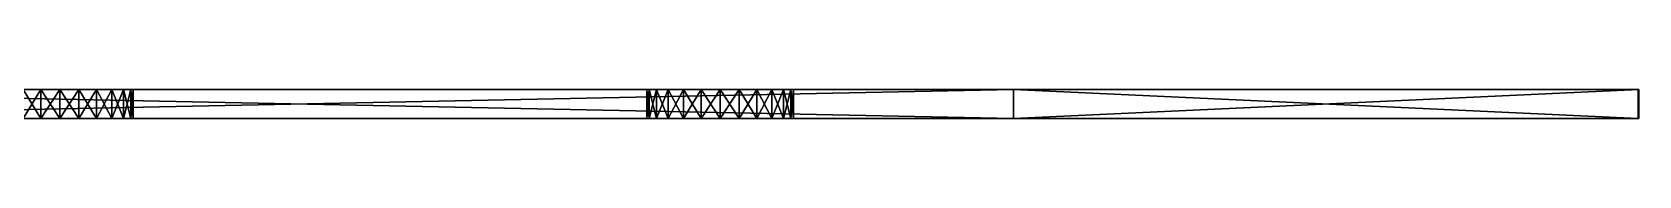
# Model space of a CAD drawing. Header units: metres. Extents: x -11 to 129, y 0 to 1.
# Drawn here: x 74.1 to 128.8, y 0 to 1 of the extents above; entities that cross this region are included whole.
import ezdxf

# ---------------------------------------------------------------- set-up
doc = ezdxf.new("R2010")
doc.units = ezdxf.units.M

msp = doc.modelspace()

# ---------------------------------------------------------------- linework, layer by layer
at = {"layer": 'STL2DXF'}
for points in [[(54.23499, 1, -47.26273), (54.14108, 1, -15.14811), (74.35548, 1, -15.14811)], [(54.14108, 1, -15.14811), (54.74404, 1, -14.89836), (74.35548, 1, -15.14811)], [(54.23499, 1, -47.26273), (74.35548, 1, -47.26273), (54.83794, 1, -47.51248)], [(54.23499, 1, -47.26273), (74.35548, 1, -15.14811), (74.35548, 1, -47.26273)], [(54.74404, 1, -14.89836), (73.75252, 1, -14.89836), (74.35548, 1, -15.14811)], [(74.35548, 1, -47.26273), (73.75252, 1, -47.51248), (54.83794, 1, -47.51248)], [(58.79329, 0, -12.27381), (107.4995, 0, 9.01827), (58.79329, 1, -12.27381)], [(58.79329, 1, -12.27381), (107.4995, 0, 9.01827), (107.4995, 1, 9.01827)], [(107.4995, 1, 9.01827), (74.35548, 1, -10.31848), (58.79329, 1, -12.27381)], [(58.79329, 1, -12.27381), (74.35548, 1, -10.31848), (73.75252, 1, -10.56823)], [(107.5012, 0, -71.10064), (58.79496, 0, -49.80856), (107.5012, 1, -71.10064)], [(107.5012, 1, -71.10064), (58.79496, 0, -49.80856), (58.79496, 1, -49.80856)], [(58.79496, 1, -49.80856), (74.35548, 1, -52.09236), (107.5012, 1, -71.10064)], [(58.79496, 1, -49.80856), (73.75252, 1, -51.8426), (74.35548, 1, -52.09236)], [(74.35548, 0, -47.26273), (73.75252, 1, -47.51248), (74.35548, 1, -47.26273)], [(73.75252, 0, -51.8426), (74.35548, 1, -52.09236), (73.75252, 1, -51.8426)], [(73.75252, 0, -47.51248), (73.75252, 1, -47.51248), (74.35548, 0, -47.26273)], [(74.35548, 0, -52.09236), (74.35548, 1, -52.09236), (73.75252, 0, -51.8426)], [(74.35548, 0, -10.31848), (73.75252, 1, -10.56823), (74.35548, 1, -10.31848)], [(73.75252, 0, -14.89836), (74.35548, 1, -15.14811), (73.75252, 1, -14.89836)], [(73.75252, 0, -10.56823), (73.75252, 1, -10.56823), (74.35548, 0, -10.31848)], [(74.35548, 0, -15.14811), (74.35548, 1, -15.14811), (73.75252, 0, -14.89836)], [(75.00252, 0, -47.17754), (74.35548, 1, -47.26273), (75.00252, 1, -47.17754)], [(74.35548, 0, -52.09236), (75.00252, 1, -52.17754), (74.35548, 1, -52.09236)], [(74.35548, 0, -47.26273), (74.35548, 1, -47.26273), (75.00252, 0, -47.17754)], [(75.00252, 0, -52.17754), (75.00252, 1, -52.17754), (74.35548, 0, -52.09236)], [(75.00252, 0, -10.23329), (74.35548, 1, -10.31848), (75.00252, 1, -10.23329)], [(74.35548, 0, -15.14811), (75.00252, 1, -15.23329), (74.35548, 1, -15.14811)], [(74.35548, 0, -10.31848), (74.35548, 1, -10.31848), (75.00252, 0, -10.23329)], [(75.00252, 0, -15.23329), (75.00252, 1, -15.23329), (74.35548, 0, -15.14811)], [(74.35548, 1, -52.09236), (95.73205, 1, -59.98661), (96.24982, 1, -60.3839)], [(75.00252, 1, -52.17754), (95.73205, 1, -59.98661), (74.35548, 1, -52.09236)], [(74.35548, 1, -52.09236), (96.24982, 1, -60.3839), (107.5012, 1, -71.10064)], [(75.00252, 1, -15.23329), (75.00252, 1, -47.17754), (74.35548, 1, -15.14811)], [(74.35548, 1, -15.14811), (75.00252, 1, -47.17754), (74.35548, 1, -47.26273)], [(95.73205, 1, -2.098205), (75.00252, 1, -10.23329), (74.35548, 1, -10.31848)], [(96.24982, 1, -1.700908), (74.35548, 1, -10.31848), (107.4995, 1, 9.01827)], [(96.24982, 1, -1.700908), (95.73205, 1, -2.098205), (74.35548, 1, -10.31848)], [(75.64957, 0, -47.26273), (75.00252, 1, -47.17754), (75.64957, 1, -47.26273)], [(75.00252, 0, -52.17754), (75.64957, 1, -52.09236), (75.00252, 1, -52.17754)], [(75.00252, 0, -47.17754), (75.00252, 1, -47.17754), (75.64957, 0, -47.26273)], [(75.64957, 0, -52.09236), (75.64957, 1, -52.09236), (75.00252, 0, -52.17754)], [(75.64957, 0, -10.31848), (75.00252, 1, -10.23329), (75.64957, 1, -10.31848)], [(75.00252, 0, -15.23329), (75.64957, 1, -15.14811), (75.00252, 1, -15.23329)], [(75.00252, 0, -10.23329), (75.00252, 1, -10.23329), (75.64957, 0, -10.31848)], [(75.64957, 0, -15.14811), (75.64957, 1, -15.14811), (75.00252, 0, -15.23329)], [(75.64957, 1, -52.09236), (95.33476, 1, -59.46884), (75.00252, 1, -52.17754)], [(75.00252, 1, -52.17754), (95.33476, 1, -59.46884), (95.73205, 1, -59.98661)], [(75.64957, 1, -47.26273), (75.00252, 1, -15.23329), (75.64957, 1, -15.14811)], [(75.64957, 1, -47.26273), (75.00252, 1, -47.17754), (75.00252, 1, -15.23329)], [(75.64957, 1, -10.31848), (75.00252, 1, -10.23329), (95.085, 1, -3.218924)], [(95.085, 1, -3.218924), (75.00252, 1, -10.23329), (95.33476, 1, -2.615972)], [(95.33476, 1, -2.615972), (75.00252, 1, -10.23329), (95.73205, 1, -2.098205)], [(76.25252, 0, -47.51248), (75.64957, 1, -47.26273), (76.25252, 1, -47.51248)], [(75.64957, 0, -52.09236), (76.25252, 1, -51.8426), (75.64957, 1, -52.09236)], [(75.64957, 0, -47.26273), (75.64957, 1, -47.26273), (76.25252, 0, -47.51248)], [(76.25252, 0, -51.8426), (76.25252, 1, -51.8426), (75.64957, 0, -52.09236)], [(76.25252, 0, -10.56823), (75.64957, 1, -10.31848), (76.25252, 1, -10.56823)], [(75.64957, 0, -15.14811), (76.25252, 1, -14.89836), (75.64957, 1, -15.14811)], [(75.64957, 0, -10.31848), (75.64957, 1, -10.31848), (76.25252, 0, -10.56823)], [(76.25252, 0, -14.89836), (76.25252, 1, -14.89836), (75.64957, 0, -15.14811)], [(95.085, 1, -58.86589), (75.64957, 1, -52.09236), (94.99982, 1, -58.21884)], [(95.085, 1, -58.86589), (95.33476, 1, -59.46884), (75.64957, 1, -52.09236)], [(94.99982, 1, -58.21884), (75.64957, 1, -52.09236), (76.25252, 1, -51.8426)], [(75.64957, 1, -47.26273), (107.5012, 1, -40.0964), (76.25252, 1, -47.51248)], [(75.64957, 1, -47.26273), (75.64957, 1, -15.14811), (107.5012, 1, -40.0964)], [(107.5012, 1, -40.0964), (75.64957, 1, -15.14811), (107.4995, 1, -21.98592)], [(75.64957, 1, -15.14811), (76.25252, 1, -14.89836), (107.4995, 1, -21.98592)], [(95.085, 1, -4.51302), (76.25252, 1, -10.56823), (75.64957, 1, -10.31848)], [(94.99982, 1, -3.865972), (75.64957, 1, -10.31848), (95.085, 1, -3.218924)], [(94.99982, 1, -3.865972), (95.085, 1, -4.51302), (75.64957, 1, -10.31848)], [(76.77029, 0, -47.90977), (76.25252, 1, -47.51248), (76.77029, 1, -47.90977)], [(76.25252, 0, -51.8426), (76.77029, 1, -51.44531), (76.25252, 1, -51.8426)], [(76.25252, 0, -47.51248), (76.25252, 1, -47.51248), (76.77029, 0, -47.90977)], [(76.77029, 0, -51.44531), (76.77029, 1, -51.44531), (76.25252, 0, -51.8426)], [(76.77029, 0, -10.96552), (76.25252, 1, -10.56823), (76.77029, 1, -10.96552)], [(76.25252, 0, -14.89836), (76.77029, 1, -14.50106), (76.25252, 1, -14.89836)], [(76.25252, 0, -10.56823), (76.25252, 1, -10.56823), (76.77029, 0, -10.96552)], [(76.77029, 0, -14.50106), (76.77029, 1, -14.50106), (76.25252, 0, -14.89836)], [(76.25252, 1, -51.8426), (95.33476, 1, -56.96884), (95.085, 1, -57.57179)], [(94.99982, 1, -58.21884), (76.25252, 1, -51.8426), (95.085, 1, -57.57179)], [(76.77029, 1, -51.44531), (95.33476, 1, -56.96884), (76.25252, 1, -51.8426)], [(107.5012, 1, -40.0964), (76.77029, 1, -47.90977), (76.25252, 1, -47.51248)], [(107.4995, 1, -21.98592), (76.25252, 1, -14.89836), (76.77029, 1, -14.50106)], [(95.33476, 1, -5.115972), (76.77029, 1, -10.96552), (76.25252, 1, -10.56823)], [(95.33476, 1, -5.115972), (76.25252, 1, -10.56823), (95.085, 1, -4.51302)], [(77.16759, 0, -48.42754), (76.77029, 1, -47.90977), (77.16759, 1, -48.42754)], [(76.77029, 0, -51.44531), (77.16759, 1, -50.92754), (76.77029, 1, -51.44531)], [(76.77029, 0, -47.90977), (76.77029, 1, -47.90977), (77.16759, 0, -48.42754)], [(77.16759, 0, -50.92754), (77.16759, 1, -50.92754), (76.77029, 0, -51.44531)], [(77.16759, 0, -11.48329), (76.77029, 1, -10.96552), (77.16759, 1, -11.48329)], [(76.77029, 0, -14.50106), (77.16759, 1, -13.98329), (76.77029, 1, -14.50106)], [(76.77029, 0, -10.96552), (76.77029, 1, -10.96552), (77.16759, 0, -11.48329)], [(77.16759, 0, -13.98329), (77.16759, 1, -13.98329), (76.77029, 0, -14.50106)], [(77.16759, 1, -50.92754), (95.73205, 1, -56.45107), (76.77029, 1, -51.44531)], [(76.77029, 1, -51.44531), (95.73205, 1, -56.45107), (95.33476, 1, -56.96884)], [(77.16759, 1, -48.42754), (76.77029, 1, -47.90977), (107.5012, 1, -40.0964)], [(77.16759, 1, -13.98329), (107.4995, 1, -21.98592), (76.77029, 1, -14.50106)], [(95.73205, 1, -5.633739), (77.16759, 1, -11.48329), (76.77029, 1, -10.96552)], [(95.73205, 1, -5.633739), (76.77029, 1, -10.96552), (95.33476, 1, -5.115972)], [(77.41734, 0, -49.03049), (77.16759, 1, -48.42754), (77.41734, 1, -49.03049)], [(77.16759, 0, -50.92754), (77.41734, 1, -50.32459), (77.16759, 1, -50.92754)], [(77.16759, 0, -48.42754), (77.16759, 1, -48.42754), (77.41734, 0, -49.03049)], [(77.41734, 0, -50.32459), (77.41734, 1, -50.32459), (77.16759, 0, -50.92754)], [(77.41734, 0, -12.08624), (77.16759, 1, -11.48329), (77.41734, 1, -12.08624)], [(77.16759, 0, -13.98329), (77.41734, 1, -13.38034), (77.16759, 1, -13.98329)], [(77.16759, 0, -11.48329), (77.16759, 1, -11.48329), (77.41734, 0, -12.08624)], [(77.41734, 0, -13.38034), (77.41734, 1, -13.38034), (77.16759, 0, -13.98329)], [(97.49982, 1, -55.71884), (77.16759, 1, -48.42754), (107.5012, 1, -40.0964)], [(97.49982, 1, -55.71884), (96.85277, 1, -55.80403), (77.16759, 1, -48.42754)], [(77.16759, 1, -48.42754), (96.85277, 1, -55.80403), (77.41734, 1, -49.03049)], [(77.41734, 1, -50.32459), (96.24982, 1, -56.05378), (77.16759, 1, -50.92754)], [(96.24982, 1, -56.05378), (95.73205, 1, -56.45107), (77.16759, 1, -50.92754)], [(77.16759, 1, -13.98329), (97.49982, 1, -6.365972), (107.4995, 1, -21.98592)], [(77.16759, 1, -13.98329), (77.41734, 1, -13.38034), (97.49982, 1, -6.365972)], [(77.41734, 1, -12.08624), (77.16759, 1, -11.48329), (96.24982, 1, -6.031035)], [(96.24982, 1, -6.031035), (77.16759, 1, -11.48329), (95.73205, 1, -5.633739)], [(77.50252, 0, -49.67754), (77.41734, 1, -49.03049), (77.50252, 1, -49.67754)], [(77.41734, 0, -50.32459), (77.50252, 1, -49.67754), (77.41734, 1, -50.32459)], [(77.41734, 0, -49.03049), (77.41734, 1, -49.03049), (77.50252, 0, -49.67754)], [(77.50252, 0, -49.67754), (77.50252, 1, -49.67754), (77.41734, 0, -50.32459)], [(77.50252, 0, -12.73329), (77.41734, 1, -12.08624), (77.50252, 1, -12.73329)], [(77.41734, 0, -13.38034), (77.50252, 1, -12.73329), (77.41734, 1, -13.38034)], [(77.41734, 0, -12.08624), (77.41734, 1, -12.08624), (77.50252, 0, -12.73329)], [(77.50252, 0, -12.73329), (77.50252, 1, -12.73329), (77.41734, 0, -13.38034)], [(77.41734, 1, -49.03049), (96.85277, 1, -55.80403), (77.50252, 1, -49.67754)], [(77.41734, 1, -50.32459), (77.50252, 1, -49.67754), (96.24982, 1, -56.05378)], [(97.49982, 1, -6.365972), (77.41734, 1, -13.38034), (96.85277, 1, -6.280786)], [(96.85277, 1, -6.280786), (77.41734, 1, -13.38034), (77.50252, 1, -12.73329)], [(77.41734, 1, -12.08624), (96.85277, 1, -6.280786), (77.50252, 1, -12.73329)], [(77.41734, 1, -12.08624), (96.24982, 1, -6.031035), (96.85277, 1, -6.280786)], [(77.50252, 1, -49.67754), (96.85277, 1, -55.80403), (96.24982, 1, -56.05378)], [(95.085, 1, -57.57179), (95.085, 0, -57.57179), (94.99982, 1, -58.21884)], [(94.99982, 0, -58.21884), (95.085, 1, -58.86589), (94.99982, 1, -58.21884)], [(95.085, 0, -57.57179), (94.99982, 0, -58.21884), (94.99982, 1, -58.21884)], [(95.085, 0, -58.86589), (95.085, 1, -58.86589), (94.99982, 0, -58.21884)], [(95.085, 1, -3.218924), (95.085, 0, -3.218924), (94.99982, 1, -3.865972)], [(94.99982, 0, -3.865972), (95.085, 1, -4.51302), (94.99982, 1, -3.865972)], [(95.085, 0, -3.218924), (94.99982, 0, -3.865972), (94.99982, 1, -3.865972)], [(95.085, 0, -4.51302), (95.085, 1, -4.51302), (94.99982, 0, -3.865972)], [(95.085, 1, -57.57179), (95.33476, 0, -56.96884), (95.085, 0, -57.57179)], [(95.085, 1, -57.57179), (95.33476, 1, -56.96884), (95.33476, 0, -56.96884)], [(95.085, 0, -58.86589), (95.33476, 1, -59.46884), (95.085, 1, -58.86589)], [(95.33476, 0, -59.46884), (95.33476, 1, -59.46884), (95.085, 0, -58.86589)], [(95.085, 1, -3.218924), (95.33476, 0, -2.615972), (95.085, 0, -3.218924)], [(95.085, 1, -3.218924), (95.33476, 1, -2.615972), (95.33476, 0, -2.615972)], [(95.085, 0, -4.51302), (95.33476, 1, -5.115972), (95.085, 1, -4.51302)], [(95.33476, 0, -5.115972), (95.33476, 1, -5.115972), (95.085, 0, -4.51302)], [(95.33476, 0, -56.96884), (95.33476, 1, -56.96884), (95.73205, 0, -56.45107)], [(95.73205, 0, -56.45107), (95.33476, 1, -56.96884), (95.73205, 1, -56.45107)], [(95.33476, 0, -59.46884), (95.73205, 1, -59.98661), (95.33476, 1, -59.46884)], [(95.73205, 0, -59.98661), (95.73205, 1, -59.98661), (95.33476, 0, -59.46884)], [(95.33476, 0, -2.615972), (95.33476, 1, -2.615972), (95.73205, 0, -2.098205)], [(95.73205, 0, -2.098205), (95.33476, 1, -2.615972), (95.73205, 1, -2.098205)], [(95.33476, 0, -5.115972), (95.73205, 1, -5.633739), (95.33476, 1, -5.115972)], [(95.73205, 0, -5.633739), (95.73205, 1, -5.633739), (95.33476, 0, -5.115972)], [(96.24982, 0, -56.05378), (95.73205, 1, -56.45107), (96.24982, 1, -56.05378)], [(95.73205, 0, -59.98661), (96.24982, 1, -60.3839), (95.73205, 1, -59.98661)], [(95.73205, 0, -56.45107), (95.73205, 1, -56.45107), (96.24982, 0, -56.05378)], [(96.24982, 0, -60.3839), (96.24982, 1, -60.3839), (95.73205, 0, -59.98661)], [(96.24982, 0, -1.700908), (95.73205, 1, -2.098205), (96.24982, 1, -1.700908)], [(95.73205, 0, -5.633739), (96.24982, 1, -6.031035), (95.73205, 1, -5.633739)], [(95.73205, 0, -2.098205), (95.73205, 1, -2.098205), (96.24982, 0, -1.700908)], [(96.24982, 0, -6.031035), (96.24982, 1, -6.031035), (95.73205, 0, -5.633739)], [(96.85277, 0, -55.80403), (96.24982, 1, -56.05378), (96.85277, 1, -55.80403)], [(96.24982, 0, -60.3839), (96.85277, 1, -60.63366), (96.24982, 1, -60.3839)], [(96.24982, 0, -56.05378), (96.24982, 1, -56.05378), (96.85277, 0, -55.80403)], [(96.85277, 0, -60.63366), (96.85277, 1, -60.63366), (96.24982, 0, -60.3839)], [(96.85277, 0, -1.451157), (96.24982, 1, -1.700908), (96.85277, 1, -1.451157)], [(96.24982, 0, -6.031035), (96.85277, 1, -6.280786), (96.24982, 1, -6.031035)], [(96.24982, 0, -1.700908), (96.24982, 1, -1.700908), (96.85277, 0, -1.451157)], [(96.85277, 0, -6.280786), (96.85277, 1, -6.280786), (96.24982, 0, -6.031035)], [(107.5012, 1, -71.10064), (96.24982, 1, -60.3839), (96.85277, 1, -60.63366)], [(96.85277, 1, -1.451157), (96.24982, 1, -1.700908), (107.4995, 1, 9.01827)], [(97.49982, 0, -55.71884), (96.85277, 1, -55.80403), (97.49982, 1, -55.71884)], [(96.85277, 0, -60.63366), (97.49982, 1, -60.71884), (96.85277, 1, -60.63366)], [(96.85277, 0, -55.80403), (96.85277, 1, -55.80403), (97.49982, 0, -55.71884)], [(97.49982, 0, -60.71884), (97.49982, 1, -60.71884), (96.85277, 0, -60.63366)], [(97.49982, 0, -1.365972), (96.85277, 1, -1.451157), (97.49982, 1, -1.365972)], [(96.85277, 0, -6.280786), (97.49982, 1, -6.365972), (96.85277, 1, -6.280786)], [(96.85277, 0, -1.451157), (96.85277, 1, -1.451157), (97.49982, 0, -1.365972)], [(97.49982, 0, -6.365972), (97.49982, 1, -6.365972), (96.85277, 0, -6.280786)], [(97.49982, 1, -60.71884), (107.5012, 1, -71.10064), (96.85277, 1, -60.63366)], [(96.85277, 1, -1.451157), (107.4995, 1, 9.01827), (97.49982, 1, -1.365972)], [(98.14687, 0, -55.80403), (97.49982, 1, -55.71884), (98.14687, 1, -55.80403)], [(97.49982, 0, -60.71884), (98.14687, 1, -60.63366), (97.49982, 1, -60.71884)], [(97.49982, 0, -55.71884), (97.49982, 1, -55.71884), (98.14687, 0, -55.80403)], [(98.14687, 0, -60.63366), (98.14687, 1, -60.63366), (97.49982, 0, -60.71884)], [(98.14687, 0, -1.451157), (97.49982, 1, -1.365972), (98.14687, 1, -1.451157)], [(97.49982, 0, -6.365972), (98.14687, 1, -6.280786), (97.49982, 1, -6.365972)], [(97.49982, 0, -1.365972), (97.49982, 1, -1.365972), (98.14687, 0, -1.451157)], [(98.14687, 0, -6.280786), (98.14687, 1, -6.280786), (97.49982, 0, -6.365972)], [(97.49982, 1, -60.71884), (98.14687, 1, -60.63366), (107.5012, 1, -71.10064)], [(97.49982, 1, -55.71884), (107.5012, 1, -40.0964), (98.14687, 1, -55.80403)], [(97.49982, 1, -6.365972), (98.14687, 1, -6.280786), (107.4995, 1, -21.98592)], [(107.4995, 1, 9.01827), (98.14687, 1, -1.451157), (97.49982, 1, -1.365972)], [(98.74982, 0, -56.05378), (98.14687, 1, -55.80403), (98.74982, 1, -56.05378)], [(98.14687, 0, -60.63366), (98.74982, 1, -60.3839), (98.14687, 1, -60.63366)], [(98.14687, 0, -55.80403), (98.14687, 1, -55.80403), (98.74982, 0, -56.05378)], [(98.74982, 0, -60.3839), (98.74982, 1, -60.3839), (98.14687, 0, -60.63366)], [(98.74982, 0, -1.700908), (98.14687, 1, -1.451157), (98.74982, 1, -1.700908)], [(98.14687, 0, -6.280786), (98.74982, 1, -6.031035), (98.14687, 1, -6.280786)], [(98.14687, 0, -1.451157), (98.14687, 1, -1.451157), (98.74982, 0, -1.700908)], [(98.74982, 0, -6.031035), (98.74982, 1, -6.031035), (98.14687, 0, -6.280786)], [(107.5012, 1, -71.10064), (98.14687, 1, -60.63366), (98.74982, 1, -60.3839)], [(107.5012, 1, -40.0964), (98.74982, 1, -56.05378), (98.14687, 1, -55.80403)], [(107.4995, 1, -21.98592), (98.14687, 1, -6.280786), (98.74982, 1, -6.031035)], [(98.74982, 1, -1.700908), (98.14687, 1, -1.451157), (107.4995, 1, 9.01827)], [(99.26759, 0, -56.45107), (98.74982, 1, -56.05378), (99.26759, 1, -56.45107)], [(98.74982, 0, -60.3839), (99.26759, 1, -59.98661), (98.74982, 1, -60.3839)], [(98.74982, 0, -56.05378), (98.74982, 1, -56.05378), (99.26759, 0, -56.45107)], [(99.26759, 0, -59.98661), (99.26759, 1, -59.98661), (98.74982, 0, -60.3839)], [(99.26759, 0, -2.098205), (98.74982, 1, -1.700908), (99.26759, 1, -2.098205)], [(98.74982, 0, -6.031035), (99.26759, 1, -5.633739), (98.74982, 1, -6.031035)], [(98.74982, 0, -1.700908), (98.74982, 1, -1.700908), (99.26759, 0, -2.098205)], [(99.26759, 0, -5.633739), (99.26759, 1, -5.633739), (98.74982, 0, -6.031035)], [(99.26759, 1, -59.98661), (107.5012, 1, -71.10064), (98.74982, 1, -60.3839)], [(99.26759, 1, -56.45107), (98.74982, 1, -56.05378), (107.5012, 1, -40.0964)], [(99.26759, 1, -5.633739), (107.4995, 1, -21.98592), (98.74982, 1, -6.031035)], [(98.74982, 1, -1.700908), (107.4995, 1, 9.01827), (99.26759, 1, -2.098205)], [(99.66488, 0, -56.96884), (99.26759, 1, -56.45107), (99.66488, 1, -56.96884)], [(99.26759, 0, -59.98661), (99.66488, 1, -59.46884), (99.26759, 1, -59.98661)], [(99.26759, 0, -56.45107), (99.26759, 1, -56.45107), (99.66488, 0, -56.96884)], [(99.66488, 0, -59.46884), (99.66488, 1, -59.46884), (99.26759, 0, -59.98661)], [(99.66488, 0, -2.615972), (99.26759, 1, -2.098205), (99.66488, 1, -2.615972)], [(99.26759, 0, -5.633739), (99.66488, 1, -5.115972), (99.26759, 1, -5.633739)], [(99.26759, 0, -2.098205), (99.26759, 1, -2.098205), (99.66488, 0, -2.615972)], [(99.66488, 0, -5.115972), (99.66488, 1, -5.115972), (99.26759, 0, -5.633739)], [(99.26759, 1, -59.98661), (99.66488, 1, -59.46884), (107.5012, 1, -71.10064)], [(99.26759, 1, -56.45107), (107.5012, 1, -40.0964), (99.66488, 1, -56.96884)], [(99.26759, 1, -5.633739), (99.66488, 1, -5.115972), (107.4995, 1, -21.98592)], [(107.4995, 1, 9.01827), (99.66488, 1, -2.615972), (99.26759, 1, -2.098205)], [(99.91463, 0, -57.57179), (99.66488, 1, -56.96884), (99.91463, 1, -57.57179)], [(99.66488, 0, -59.46884), (99.91463, 1, -58.86589), (99.66488, 1, -59.46884)], [(99.66488, 0, -56.96884), (99.66488, 1, -56.96884), (99.91463, 0, -57.57179)], [(99.91463, 0, -58.86589), (99.91463, 1, -58.86589), (99.66488, 0, -59.46884)], [(99.91463, 0, -3.218924), (99.66488, 1, -2.615972), (99.91463, 1, -3.218924)], [(99.66488, 0, -5.115972), (99.91463, 1, -4.51302), (99.66488, 1, -5.115972)], [(99.66488, 0, -2.615972), (99.66488, 1, -2.615972), (99.91463, 0, -3.218924)], [(99.91463, 0, -4.51302), (99.91463, 1, -4.51302), (99.66488, 0, -5.115972)], [(107.5012, 1, -71.10064), (99.66488, 1, -59.46884), (99.91463, 1, -58.86589)], [(107.5012, 1, -40.0964), (99.91463, 1, -57.57179), (99.66488, 1, -56.96884)], [(107.4995, 1, -21.98592), (99.66488, 1, -5.115972), (99.91463, 1, -4.51302)], [(99.91463, 1, -3.218924), (99.66488, 1, -2.615972), (107.4995, 1, 9.01827)], [(99.99982, 0, -58.21884), (99.91463, 1, -57.57179), (99.99982, 1, -58.21884)], [(99.91463, 0, -58.86589), (99.99982, 1, -58.21884), (99.91463, 1, -58.86589)], [(99.91463, 0, -57.57179), (99.91463, 1, -57.57179), (99.99982, 0, -58.21884)], [(99.99982, 0, -58.21884), (99.99982, 1, -58.21884), (99.91463, 0, -58.86589)], [(99.99982, 0, -3.865972), (99.91463, 1, -3.218924), (99.99982, 1, -3.865972)], [(99.91463, 0, -4.51302), (99.99982, 1, -3.865972), (99.91463, 1, -4.51302)], [(99.91463, 0, -3.218924), (99.91463, 1, -3.218924), (99.99982, 0, -3.865972)], [(99.99982, 0, -3.865972), (99.99982, 1, -3.865972), (99.91463, 0, -4.51302)], [(99.99982, 1, -58.21884), (107.5012, 1, -71.10064), (99.91463, 1, -58.86589)], [(99.99982, 1, -58.21884), (99.91463, 1, -57.57179), (107.5012, 1, -71.10064)], [(107.5012, 1, -71.10064), (99.91463, 1, -57.57179), (107.5012, 1, -40.0964)], [(107.4995, 1, 9.01827), (99.91463, 1, -4.51302), (99.99982, 1, -3.865972)], [(99.91463, 1, -3.218924), (107.4995, 1, 9.01827), (99.99982, 1, -3.865972)], [(107.4995, 1, -21.98592), (99.91463, 1, -4.51302), (107.4995, 1, 9.01827)], [(107.4995, 0, -21.98592), (128.7932, 0, -21.9318), (107.4995, 1, -21.98592)], [(107.4995, 1, -21.98592), (128.7932, 0, -21.9318), (128.7932, 1, -21.9318)], [(107.4995, 0, 9.01827), (107.4995, 0, -21.98592), (107.4995, 1, 9.01827)], [(107.4995, 1, 9.01827), (107.4995, 0, -21.98592), (107.4995, 1, -21.98592)], [(128.8163, 1, -31.01408), (107.4995, 1, -21.98592), (128.7932, 1, -21.9318)], [(128.8163, 1, -31.01408), (107.5012, 1, -40.0964), (107.4995, 1, -21.98592)], [(107.5012, 0, -40.0964), (107.5012, 0, -71.10064), (107.5012, 1, -40.0964)], [(107.5012, 1, -40.0964), (107.5012, 0, -71.10064), (107.5012, 1, -71.10064)], [(128.8163, 0, -40.0964), (107.5012, 0, -40.0964), (128.8163, 1, -40.0964)], [(128.8163, 1, -40.0964), (107.5012, 0, -40.0964), (107.5012, 1, -40.0964)], [(128.8163, 1, -31.01408), (128.8163, 1, -40.0964), (107.5012, 1, -40.0964)], [(128.7932, 0, -21.9318), (128.8163, 0, -31.01408), (128.7932, 1, -21.9318)], [(128.7932, 1, -21.9318), (128.8163, 0, -31.01408), (128.8163, 1, -31.01408)], [(128.8163, 0, -31.01408), (128.8163, 0, -40.0964), (128.8163, 1, -31.01408)], [(128.8163, 1, -31.01408), (128.8163, 0, -40.0964), (128.8163, 1, -40.0964)], [(54.14108, 0, -15.14811), (74.35548, 0, -15.14811), (54.74404, 0, -14.89836)], [(54.14108, 0, -15.14811), (54.23499, 0, -47.26273), (74.35548, 0, -15.14811)], [(54.23499, 0, -47.26273), (74.35548, 0, -47.26273), (74.35548, 0, -15.14811)], [(54.23499, 0, -47.26273), (54.83794, 0, -47.51248), (74.35548, 0, -47.26273)], [(74.35548, 0, -15.14811), (73.75252, 0, -14.89836), (54.74404, 0, -14.89836)], [(54.83794, 0, -47.51248), (73.75252, 0, -47.51248), (74.35548, 0, -47.26273)], [(58.79329, 0, -12.27381), (73.75252, 0, -10.56823), (74.35548, 0, -10.31848)], [(107.4995, 0, 9.01827), (58.79329, 0, -12.27381), (74.35548, 0, -10.31848)], [(107.5012, 0, -71.10064), (74.35548, 0, -52.09236), (58.79496, 0, -49.80856)], [(58.79496, 0, -49.80856), (74.35548, 0, -52.09236), (73.75252, 0, -51.8426)], [(96.24982, 0, -60.3839), (74.35548, 0, -52.09236), (107.5012, 0, -71.10064)], [(96.24982, 0, -60.3839), (95.73205, 0, -59.98661), (74.35548, 0, -52.09236)], [(74.35548, 0, -52.09236), (95.73205, 0, -59.98661), (75.00252, 0, -52.17754)], [(74.35548, 0, -15.14811), (74.35548, 0, -47.26273), (75.00252, 0, -15.23329)], [(75.00252, 0, -15.23329), (74.35548, 0, -47.26273), (75.00252, 0, -47.17754)], [(107.4995, 0, 9.01827), (74.35548, 0, -10.31848), (96.24982, 0, -1.700908)], [(74.35548, 0, -10.31848), (95.73205, 0, -2.098205), (96.24982, 0, -1.700908)], [(74.35548, 0, -10.31848), (75.00252, 0, -10.23329), (95.73205, 0, -2.098205)], [(75.00252, 0, -52.17754), (95.73205, 0, -59.98661), (95.33476, 0, -59.46884)], [(75.00252, 0, -52.17754), (95.33476, 0, -59.46884), (75.64957, 0, -52.09236)], [(75.64957, 0, -15.14811), (75.00252, 0, -47.17754), (75.64957, 0, -47.26273)], [(75.00252, 0, -15.23329), (75.00252, 0, -47.17754), (75.64957, 0, -15.14811)], [(95.085, 0, -3.218924), (75.00252, 0, -10.23329), (75.64957, 0, -10.31848)], [(95.085, 0, -3.218924), (95.33476, 0, -2.615972), (75.00252, 0, -10.23329)], [(75.00252, 0, -10.23329), (95.33476, 0, -2.615972), (95.73205, 0, -2.098205)], [(75.64957, 0, -52.09236), (95.33476, 0, -59.46884), (95.085, 0, -58.86589)], [(94.99982, 0, -58.21884), (75.64957, 0, -52.09236), (95.085, 0, -58.86589)], [(94.99982, 0, -58.21884), (76.25252, 0, -51.8426), (75.64957, 0, -52.09236)], [(107.5012, 0, -40.0964), (75.64957, 0, -47.26273), (76.25252, 0, -47.51248)], [(107.5012, 0, -40.0964), (75.64957, 0, -15.14811), (75.64957, 0, -47.26273)], [(107.5012, 0, -40.0964), (107.4995, 0, -21.98592), (75.64957, 0, -15.14811)], [(75.64957, 0, -10.31848), (95.085, 0, -4.51302), (94.99982, 0, -3.865972)], [(95.085, 0, -3.218924), (75.64957, 0, -10.31848), (94.99982, 0, -3.865972)], [(75.64957, 0, -10.31848), (76.25252, 0, -10.56823), (95.085, 0, -4.51302)], [(75.64957, 0, -15.14811), (107.4995, 0, -21.98592), (76.25252, 0, -14.89836)], [(95.085, 0, -57.57179), (76.25252, 0, -51.8426), (94.99982, 0, -58.21884)], [(95.085, 0, -57.57179), (95.33476, 0, -56.96884), (76.25252, 0, -51.8426)], [(76.25252, 0, -51.8426), (95.33476, 0, -56.96884), (76.77029, 0, -51.44531)], [(76.77029, 0, -47.90977), (107.5012, 0, -40.0964), (76.25252, 0, -47.51248)], [(76.25252, 0, -10.56823), (95.33476, 0, -5.115972), (95.085, 0, -4.51302)], [(76.25252, 0, -10.56823), (76.77029, 0, -10.96552), (95.33476, 0, -5.115972)], [(107.4995, 0, -21.98592), (76.77029, 0, -14.50106), (76.25252, 0, -14.89836)], [(76.77029, 0, -51.44531), (95.33476, 0, -56.96884), (95.73205, 0, -56.45107)], [(76.77029, 0, -51.44531), (95.73205, 0, -56.45107), (77.16759, 0, -50.92754)], [(76.77029, 0, -47.90977), (77.16759, 0, -48.42754), (107.5012, 0, -40.0964)], [(76.77029, 0, -10.96552), (95.73205, 0, -5.633739), (95.33476, 0, -5.115972)], [(76.77029, 0, -10.96552), (77.16759, 0, -11.48329), (95.73205, 0, -5.633739)], [(77.16759, 0, -13.98329), (76.77029, 0, -14.50106), (107.4995, 0, -21.98592)], [(77.16759, 0, -50.92754), (95.73205, 0, -56.45107), (96.24982, 0, -56.05378)], [(77.41734, 0, -50.32459), (77.16759, 0, -50.92754), (96.24982, 0, -56.05378)], [(77.41734, 0, -49.03049), (96.85277, 0, -55.80403), (77.16759, 0, -48.42754)], [(77.16759, 0, -48.42754), (96.85277, 0, -55.80403), (97.49982, 0, -55.71884)], [(77.16759, 0, -48.42754), (97.49982, 0, -55.71884), (107.5012, 0, -40.0964)], [(97.49982, 0, -6.365972), (77.16759, 0, -13.98329), (107.4995, 0, -21.98592)], [(97.49982, 0, -6.365972), (77.41734, 0, -13.38034), (77.16759, 0, -13.98329)], [(77.16759, 0, -11.48329), (96.24982, 0, -6.031035), (95.73205, 0, -5.633739)], [(77.16759, 0, -11.48329), (77.41734, 0, -12.08624), (96.24982, 0, -6.031035)], [(77.41734, 0, -50.32459), (96.24982, 0, -56.05378), (77.50252, 0, -49.67754)], [(77.50252, 0, -49.67754), (96.85277, 0, -55.80403), (77.41734, 0, -49.03049)], [(97.49982, 0, -6.365972), (96.85277, 0, -6.280786), (77.41734, 0, -13.38034)], [(77.41734, 0, -13.38034), (96.85277, 0, -6.280786), (77.50252, 0, -12.73329)], [(77.50252, 0, -12.73329), (96.85277, 0, -6.280786), (77.41734, 0, -12.08624)], [(77.41734, 0, -12.08624), (96.85277, 0, -6.280786), (96.24982, 0, -6.031035)], [(96.24982, 0, -56.05378), (96.85277, 0, -55.80403), (77.50252, 0, -49.67754)], [(96.24982, 0, -60.3839), (107.5012, 0, -71.10064), (96.85277, 0, -60.63366)], [(96.85277, 0, -1.451157), (107.4995, 0, 9.01827), (96.24982, 0, -1.700908)], [(107.5012, 0, -71.10064), (97.49982, 0, -60.71884), (96.85277, 0, -60.63366)], [(96.85277, 0, -1.451157), (97.49982, 0, -1.365972), (107.4995, 0, 9.01827)], [(107.5012, 0, -40.0964), (97.49982, 0, -55.71884), (98.14687, 0, -55.80403)], [(98.14687, 0, -60.63366), (97.49982, 0, -60.71884), (107.5012, 0, -71.10064)], [(107.4995, 0, 9.01827), (97.49982, 0, -1.365972), (98.14687, 0, -1.451157)], [(97.49982, 0, -6.365972), (107.4995, 0, -21.98592), (98.14687, 0, -6.280786)], [(98.74982, 0, -56.05378), (107.5012, 0, -40.0964), (98.14687, 0, -55.80403)], [(98.14687, 0, -60.63366), (107.5012, 0, -71.10064), (98.74982, 0, -60.3839)], [(98.74982, 0, -1.700908), (107.4995, 0, 9.01827), (98.14687, 0, -1.451157)], [(107.4995, 0, -21.98592), (98.74982, 0, -6.031035), (98.14687, 0, -6.280786)], [(98.74982, 0, -56.05378), (99.26759, 0, -56.45107), (107.5012, 0, -40.0964)], [(107.5012, 0, -71.10064), (99.26759, 0, -59.98661), (98.74982, 0, -60.3839)], [(98.74982, 0, -1.700908), (99.26759, 0, -2.098205), (107.4995, 0, 9.01827)], [(99.26759, 0, -5.633739), (98.74982, 0, -6.031035), (107.4995, 0, -21.98592)], [(107.5012, 0, -40.0964), (99.26759, 0, -56.45107), (99.66488, 0, -56.96884)], [(99.66488, 0, -59.46884), (99.26759, 0, -59.98661), (107.5012, 0, -71.10064)], [(107.4995, 0, 9.01827), (99.26759, 0, -2.098205), (99.66488, 0, -2.615972)], [(99.26759, 0, -5.633739), (107.4995, 0, -21.98592), (99.66488, 0, -5.115972)], [(99.91463, 0, -57.57179), (107.5012, 0, -40.0964), (99.66488, 0, -56.96884)], [(99.66488, 0, -59.46884), (107.5012, 0, -71.10064), (99.91463, 0, -58.86589)], [(99.91463, 0, -3.218924), (107.4995, 0, 9.01827), (99.66488, 0, -2.615972)], [(107.4995, 0, -21.98592), (99.91463, 0, -4.51302), (99.66488, 0, -5.115972)], [(99.91463, 0, -57.57179), (107.5012, 0, -71.10064), (107.5012, 0, -40.0964)], [(99.91463, 0, -57.57179), (99.99982, 0, -58.21884), (107.5012, 0, -71.10064)], [(107.5012, 0, -71.10064), (99.99982, 0, -58.21884), (99.91463, 0, -58.86589)], [(99.91463, 0, -3.218924), (99.99982, 0, -3.865972), (107.4995, 0, 9.01827)], [(107.4995, 0, 9.01827), (99.99982, 0, -3.865972), (99.91463, 0, -4.51302)], [(107.4995, 0, 9.01827), (99.91463, 0, -4.51302), (107.4995, 0, -21.98592)], [(107.5012, 0, -40.0964), (128.8163, 0, -31.01408), (107.4995, 0, -21.98592)], [(128.8163, 0, -31.01408), (128.7932, 0, -21.9318), (107.4995, 0, -21.98592)], [(107.5012, 0, -40.0964), (128.8163, 0, -40.0964), (128.8163, 0, -31.01408)]]:
    msp.add_3dface(points, dxfattribs=at)

doc.saveas('drawing.dxf')
